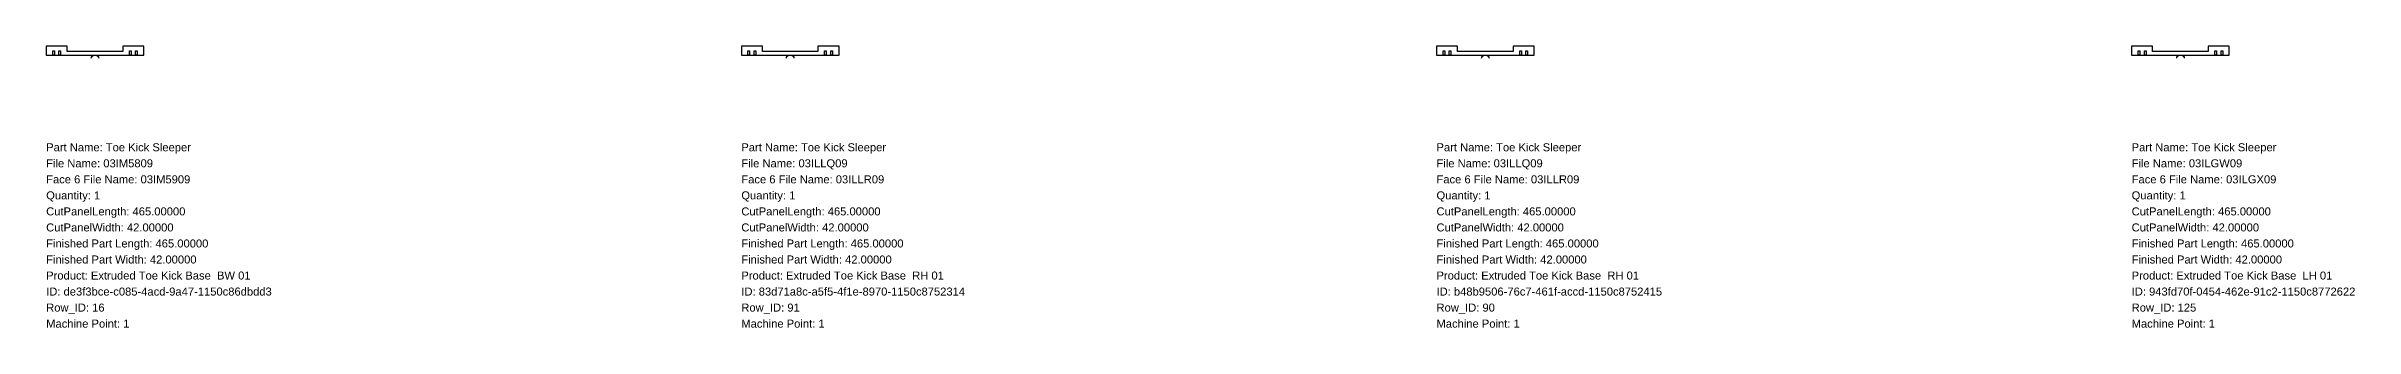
# Model space of a CAD drawing. Header units: inches. Extents: x 0 to 200771, y -1296 to 641.
# Drawn here: x 152102 to 163094, y -1296 to 42 of the extents above; entities that cross this region are included whole.
import ezdxf

# ---------------------------------------------------------------- set-up
doc = ezdxf.new("R2010")
doc.units = ezdxf.units.IN
doc.header["$MEASUREMENT"] = 0
for name, color, linetype in [('BORDER_Z18P0RT1001', 7, 'Continuous'), ('HBORE_Z9P0', 4, 'Continuous'), ('NESTTEXT', 1, 'Continuous')]:
    doc.layers.add(name, color=color, linetype=linetype)
doc.styles.get("Standard").update_dxf_attribs({"font": 'arial.ttf'})

msp = doc.modelspace()

# ---------------------------------------------------------------- linework, layer by layer
at = {"layer": 'BORDER_Z18P0RT1001', "color": 2}
for points in [[(152316.125, -15, -0.414213562), (152331.125, 0), (152566.8, 0), (152566.8, 42), (152466.8, 42), (152466.8, 17), (152201.8, 17), (152201.8, 42), (152101.8, 42), (152101.8, 0), (152337.475, 0, -0.414213562), (152352.475, -15)], [(155625.925, -15, -0.414213562), (155640.925, 0), (155876.6, 0), (155876.6, 42), (155776.6, 42), (155776.6, 17), (155511.6, 17), (155511.6, 42), (155411.6, 42), (155411.6, 0), (155647.275, 0, -0.414213562), (155662.275, -15)], [(158935.725, -15, -0.414213562), (158950.725, 0), (159186.4, 0), (159186.4, 42), (159086.4, 42), (159086.4, 17), (158821.4, 17), (158821.4, 42), (158721.4, 42), (158721.4, 0), (158957.075, 0, -0.414213562), (158972.075, -15)], [(162245.525, -15, -0.414213562), (162260.525, 0), (162496.2, 0), (162496.2, 42), (162396.2, 42), (162396.2, 17), (162131.2, 17), (162131.2, 42), (162031.2, 42), (162031.2, 0), (162266.875, 0, -0.414213562), (162281.875, -15)]]:
    msp.add_lwpolyline(points, format="xyb", dxfattribs=at)
at = {"layer": 'HBORE_Z9P0', "color": 4}
for points in [[(152132.8, 0), (152132.8, 20), (152140.8, 20), (152140.8, 0), (152132.8, 0)], [(152132.8, 0), (152132.8, 20), (152140.8, 20), (152140.8, 0), (152132.8, 0)], [(152162.8, 0), (152162.8, 20), (152170.8, 20), (152170.8, 0), (152162.8, 0)], [(152162.8, 0), (152162.8, 20), (152170.8, 20), (152170.8, 0), (152162.8, 0)], [(152497.8, 0), (152497.8, 20), (152505.8, 20), (152505.8, 0), (152497.8, 0)], [(152497.8, 0), (152497.8, 20), (152505.8, 20), (152505.8, 0), (152497.8, 0)], [(152527.8, 0), (152527.8, 20), (152535.8, 20), (152535.8, 0), (152527.8, 0)], [(152527.8, 0), (152527.8, 20), (152535.8, 20), (152535.8, 0), (152527.8, 0)], [(155442.6, 0), (155442.6, 20), (155450.6, 20), (155450.6, 0), (155442.6, 0)], [(155442.6, 0), (155442.6, 20), (155450.6, 20), (155450.6, 0), (155442.6, 0)], [(155472.6, 0), (155472.6, 20), (155480.6, 20), (155480.6, 0), (155472.6, 0)], [(155472.6, 0), (155472.6, 20), (155480.6, 20), (155480.6, 0), (155472.6, 0)], [(155807.6, 0), (155807.6, 20), (155815.6, 20), (155815.6, 0), (155807.6, 0)], [(155807.6, 0), (155807.6, 20), (155815.6, 20), (155815.6, 0), (155807.6, 0)], [(155837.6, 0), (155837.6, 20), (155845.6, 20), (155845.6, 0), (155837.6, 0)], [(155837.6, 0), (155837.6, 20), (155845.6, 20), (155845.6, 0), (155837.6, 0)], [(158752.4, 0), (158752.4, 20), (158760.4, 20), (158760.4, 0), (158752.4, 0)], [(158752.4, 0), (158752.4, 20), (158760.4, 20), (158760.4, 0), (158752.4, 0)], [(158782.4, 0), (158782.4, 20), (158790.4, 20), (158790.4, 0), (158782.4, 0)], [(158782.4, 0), (158782.4, 20), (158790.4, 20), (158790.4, 0), (158782.4, 0)], [(159117.4, 0), (159117.4, 20), (159125.4, 20), (159125.4, 0), (159117.4, 0)], [(159117.4, 0), (159117.4, 20), (159125.4, 20), (159125.4, 0), (159117.4, 0)], [(159147.4, 0), (159147.4, 20), (159155.4, 20), (159155.4, 0), (159147.4, 0)], [(159147.4, 0), (159147.4, 20), (159155.4, 20), (159155.4, 0), (159147.4, 0)], [(162062.2, 0), (162062.2, 20), (162070.2, 20), (162070.2, 0), (162062.2, 0)], [(162062.2, 0), (162062.2, 20), (162070.2, 20), (162070.2, 0), (162062.2, 0)], [(162092.2, 0), (162092.2, 20), (162100.2, 20), (162100.2, 0), (162092.2, 0)], [(162092.2, 0), (162092.2, 20), (162100.2, 20), (162100.2, 0), (162092.2, 0)], [(162427.2, 0), (162427.2, 20), (162435.2, 20), (162435.2, 0), (162427.2, 0)], [(162427.2, 0), (162427.2, 20), (162435.2, 20), (162435.2, 0), (162427.2, 0)], [(162457.2, 0), (162457.2, 20), (162465.2, 20), (162465.2, 0), (162457.2, 0)], [(162457.2, 0), (162457.2, 20), (162465.2, 20), (162465.2, 0), (162457.2, 0)]]:
    msp.add_lwpolyline(points, close=True, dxfattribs=at)

# ---------------------------------------------------------------- texts
at = {"layer": 'NESTTEXT', "color": 1}
for s, p in [('Part Name: Toe Kick Sleeper', (152101.8, -457.2)), ('Part Name: Toe Kick Sleeper', (155411.6, -457.2)), ('Part Name: Toe Kick Sleeper', (158721.4, -457.2)), ('Part Name: Toe Kick Sleeper', (162031.2, -457.2)), ('File Name: 03IM5809', (152101.8, -533.4)), ('File Name: 03ILLQ09', (155411.6, -533.4)), ('File Name: 03ILLQ09', (158721.4, -533.4)), ('File Name: 03ILGW09', (162031.2, -533.4)), ('Quantity: 1', (152101.8, -685.8)), ('Face 6 File Name: 03IM5909', (152101.8, -609.6)), ('Quantity: 1', (155411.6, -685.8)), ('Face 6 File Name: 03ILLR09', (155411.6, -609.6)), ('Quantity: 1', (158721.4, -685.8)), ('Face 6 File Name: 03ILLR09', (158721.4, -609.6)), ('Quantity: 1', (162031.2, -685.8)), ('Face 6 File Name: 03ILGX09', (162031.2, -609.6)), ('CutPanelLength: 465.00000', (152101.8, -762)), ('CutPanelLength: 465.00000', (155411.6, -762)), ('CutPanelLength: 465.00000', (158721.4, -762)), ('CutPanelLength: 465.00000', (162031.2, -762)), ('CutPanelWidth: 42.00000', (152101.8, -838.2)), ('Finished Part Length: 465.00000', (152101.8, -914.4)), ('CutPanelWidth: 42.00000', (155411.6, -838.2)), ('Finished Part Length: 465.00000', (155411.6, -914.4)), ('CutPanelWidth: 42.00000', (158721.4, -838.2)), ('Finished Part Length: 465.00000', (158721.4, -914.4)), ('CutPanelWidth: 42.00000', (162031.2, -838.2)), ('Finished Part Length: 465.00000', (162031.2, -914.4)), ('Finished Part Width: 42.00000', (152101.8, -990.6)), ('Finished Part Width: 42.00000', (155411.6, -990.6)), ('Finished Part Width: 42.00000', (158721.4, -990.6)), ('Finished Part Width: 42.00000', (162031.2, -990.6)), ('Product: Extruded Toe Kick Base  BW 01', (152101.8, -1066.8)), ('Product: Extruded Toe Kick Base  RH 01', (155411.6, -1066.8)), ('Product: Extruded Toe Kick Base  RH 01', (158721.4, -1066.8)), ('Product: Extruded Toe Kick Base  LH 01', (162031.2, -1066.8)), ('Row_ID: 16', (152101.8, -1219.2)), ('ID: de3f3bce-c085-4acd-9a47-1150c86dbdd3', (152101.8, -1143)), ('Row_ID: 91', (155411.6, -1219.2)), ('ID: 83d71a8c-a5f5-4f1e-8970-1150c8752314', (155411.6, -1143)), ('Row_ID: 90', (158721.4, -1219.2)), ('ID: b48b9506-76c7-461f-accd-1150c8752415', (158721.4, -1143)), ('Row_ID: 125', (162031.2, -1219.2)), ('ID: 943fd70f-0454-462e-91c2-1150c8772622', (162031.2, -1143)), ('Machine Point: 1', (152101.8, -1295.4)), ('Machine Point: 1', (155411.6, -1295.4)), ('Machine Point: 1', (158721.4, -1295.4)), ('Machine Point: 1', (162031.2, -1295.4))]:
    msp.add_text(s, height=38.1, dxfattribs=at).set_placement(p)

doc.saveas('drawing.dxf')
